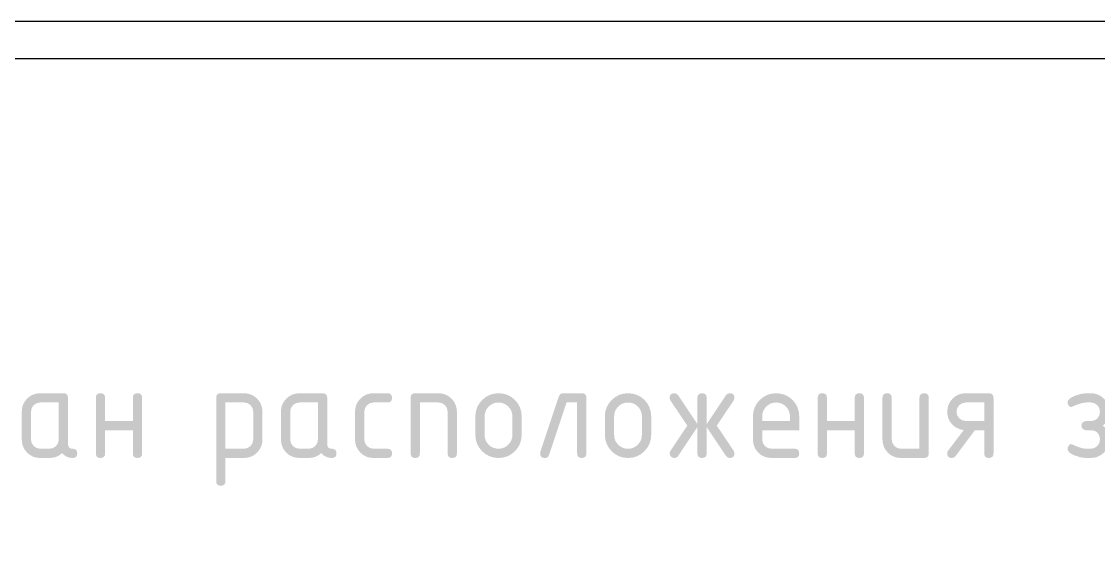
# Model space of a CAD drawing. Header units: millimetres. Extents: x 0 to 420, y 0 to 297.
# Drawn here: x 173.3 to 223.3, y 272.7 to 296.9 of the extents above; entities that cross this region are included whole.
import ezdxf

# ---------------------------------------------------------------- set-up
doc = ezdxf.new("R2010")
doc.units = ezdxf.units.MM
doc.layers.get('0').update_dxf_attribs({"linetype": 'CONTINUOUS'})

msp = doc.modelspace()

# ---------------------------------------------------------------- hatches: boundary and pattern name
at = {"true_color": 0x000007}
h = msp.add_hatch(color=0, dxfattribs=at)
h.paths.add_polyline_path([(175.051228, 279.226917), (174.191883, 279.226917), (174.026036, 279.195498), (173.887061, 279.10124), (173.793079, 278.962334), (173.761935, 278.796969), (173.761935, 277.507677), (173.793492, 277.343966), (173.888715, 277.20506), (174.028103, 277.109837), (174.191883, 277.07828), (174.621831, 277.07828), (174.78692, 277.109424), (174.925551, 277.203406), (175.019808, 277.341899), (175.051228, 277.507677)], flags=0)
h.paths.add_polyline_path([(175.910572, 276.863306), (175.897145, 276.769255), (175.856898, 276.702076), (175.789882, 276.661768), (175.696149, 276.648332), (175.552894, 276.662509), (175.423229, 276.705107), (175.307103, 276.776231), (175.204465, 276.875984), (175.07878, 276.776231), (174.939813, 276.705107), (174.787514, 276.662509), (174.621831, 276.648332), (174.191883, 276.648332), (174.017932, 276.663852), (173.858191, 276.710482), (173.71261, 276.788324), (173.581136, 276.897482), (173.472297, 277.028946), (173.394619, 277.174467), (173.34805, 277.334044), (173.332538, 277.507677), (173.332538, 278.796969), (173.34805, 278.970602), (173.394619, 279.130179), (173.472297, 279.2757), (173.581136, 279.407165), (173.71261, 279.51609), (173.858191, 279.593958), (174.017932, 279.640716), (174.191883, 279.656314), (175.266202, 279.656314), (175.360253, 279.642887), (175.427432, 279.602639), (175.46774, 279.535624), (175.481176, 279.441891), (175.481176, 277.292703), (175.494525, 277.198738), (175.534643, 277.131748), (175.601633, 277.09163), (175.695598, 277.07828), (175.789649, 277.064844), (175.856829, 277.024537), (175.897136, 276.957357)], flags=0)
for points in [[(177.202605, 277.937625), (177.202605, 276.863306), (177.189169, 276.769255), (177.148862, 276.702076), (177.081682, 276.661768), (176.987631, 276.648332), (176.893666, 276.661768), (176.826677, 276.702076), (176.786558, 276.769255), (176.773209, 276.863306), (176.773209, 279.441891), (176.786558, 279.535624), (176.826677, 279.602639), (176.893666, 279.642887), (176.987631, 279.656314), (177.081682, 279.642887), (177.148862, 279.602639), (177.189169, 279.535624), (177.202605, 279.441891), (177.202605, 278.367573), (178.491898, 278.367573), (178.491898, 279.441891), (178.505334, 279.535624), (178.545641, 279.602639), (178.612821, 279.642887), (178.706872, 279.656314), (178.800923, 279.642887), (178.868102, 279.602639), (178.90841, 279.535624), (178.921846, 279.441891), (178.921846, 276.863306), (178.90841, 276.769255), (178.868102, 276.702076), (178.800923, 276.661768), (178.706872, 276.648332), (178.612821, 276.661768), (178.545641, 276.702076), (178.505334, 276.769255), (178.491898, 276.863306), (178.491898, 277.937625)], [(189.238283, 278.796969), (189.238283, 277.507677), (189.26984, 277.343966), (189.365063, 277.20506), (189.504451, 277.109837), (189.668231, 277.07828), (190.312602, 277.07828), (190.406653, 277.064844), (190.473832, 277.024537), (190.51414, 276.957357), (190.527576, 276.863306), (190.51414, 276.769255), (190.473832, 276.702076), (190.406653, 276.661768), (190.312602, 276.648332), (189.668231, 276.648332), (189.49428, 276.663852), (189.334539, 276.710482), (189.188958, 276.788324), (189.057485, 276.897482), (188.948646, 277.028946), (188.870967, 277.174467), (188.824398, 277.334044), (188.808887, 277.507677), (188.808887, 278.796969), (188.824398, 278.970602), (188.870967, 279.130179), (188.948646, 279.2757), (189.057485, 279.407165), (189.188958, 279.51609), (189.334539, 279.593958), (189.49428, 279.640716), (189.668231, 279.656314), (190.312602, 279.656314), (190.406653, 279.642887), (190.473832, 279.602639), (190.51414, 279.535624), (190.527576, 279.441891), (190.51414, 279.34784), (190.473832, 279.280661), (190.406653, 279.240353), (190.312602, 279.226917), (189.668231, 279.226917), (189.502384, 279.195498), (189.363409, 279.10124), (189.269427, 278.962334)], [(191.389389, 276.863306), (191.389389, 279.441891), (191.402739, 279.535624), (191.442857, 279.602639), (191.509847, 279.642887), (191.603812, 279.656314), (192.678682, 279.656314), (192.850661, 279.640613), (193.009411, 279.593544), (193.154932, 279.51516), (193.287224, 279.405511), (193.396872, 279.273529), (193.475257, 279.128112), (193.522325, 278.969259), (193.538026, 278.796969), (193.538026, 276.863306), (193.524591, 276.769255), (193.484283, 276.702076), (193.417104, 276.661768), (193.323053, 276.648332), (193.229001, 276.661768), (193.161822, 276.702076), (193.121514, 276.769255), (193.108079, 276.863306), (193.108079, 278.796969), (193.077073, 278.964401), (192.984055, 279.102894), (192.845838, 279.195911), (192.678682, 279.226917), (191.818786, 279.226917), (191.818786, 276.863306), (191.80535, 276.769255), (191.765043, 276.702076), (191.697863, 276.661768), (191.603812, 276.648332), (191.509847, 276.661768), (191.442857, 276.702076), (191.402739, 276.769255)], [(198.478213, 279.656314), (199.337558, 279.656314), (199.431609, 279.642887), (199.498788, 279.602639), (199.539096, 279.535624), (199.552531, 279.441891), (199.552531, 276.863306), (199.539096, 276.769255), (199.498788, 276.702076), (199.431609, 276.661768), (199.337558, 276.648332), (199.243506, 276.661768), (199.176327, 276.702076), (199.136019, 276.769255), (199.122584, 276.863306), (199.122584, 279.226917), (198.6309, 279.226917), (197.820613, 276.794955), (197.789392, 276.730653), (197.745303, 276.68485), (197.688296, 276.657445), (197.618317, 276.648332), (197.524352, 276.661975), (197.457362, 276.702903), (197.417244, 276.771115), (197.403894, 276.866613), (197.413265, 276.931657), (198.263239, 279.480476), (198.298379, 279.55725), (198.345921, 279.612217), (198.405866, 279.645272)], [(204.707692, 278.084248), (203.811967, 276.74259), (203.736244, 276.671897), (203.632822, 276.648332), (203.551104, 276.664111), (203.481789, 276.711722), (203.434178, 276.781106), (203.418399, 276.863306), (203.427219, 276.927316), (203.454228, 276.983471), (204.238608, 278.152599), (203.454228, 279.321175), (203.427219, 279.377399), (203.418399, 279.441891), (203.431749, 279.535624), (203.471867, 279.602639), (203.538857, 279.642887), (203.632822, 279.656314), (203.736244, 279.63275), (203.811967, 279.562056), (204.707692, 278.220949), (204.707692, 279.441891), (204.721042, 279.535624), (204.76116, 279.602639), (204.82815, 279.642887), (204.922115, 279.656314), (205.016166, 279.642887), (205.083345, 279.602639), (205.123653, 279.535624), (205.137089, 279.441891), (205.137089, 278.220949), (206.032262, 279.562056), (206.107985, 279.63275), (206.211407, 279.656314), (206.305458, 279.642887), (206.372638, 279.602639), (206.412945, 279.535624), (206.426381, 279.441891), (206.390552, 279.321175), (205.606173, 278.152599), (206.390552, 276.983471), (206.426381, 276.863306), (206.412945, 276.769255), (206.372638, 276.702076), (206.305458, 276.661768), (206.211407, 276.648332), (206.107985, 276.671897), (206.032262, 276.74259), (205.137089, 278.084248), (205.137089, 276.863306), (205.123653, 276.769255), (205.083345, 276.702076), (205.016166, 276.661768), (204.922115, 276.648332), (204.82815, 276.661768), (204.76116, 276.702076), (204.721042, 276.769255), (204.707692, 276.863306)], [(210.722469, 277.937625), (210.722469, 276.863306), (210.709033, 276.769255), (210.668725, 276.702076), (210.601546, 276.661768), (210.507495, 276.648332), (210.41353, 276.661768), (210.34654, 276.702076), (210.306422, 276.769255), (210.293072, 276.863306), (210.293072, 279.441891), (210.306422, 279.535624), (210.34654, 279.602639), (210.41353, 279.642887), (210.507495, 279.656314), (210.601546, 279.642887), (210.668725, 279.602639), (210.709033, 279.535624), (210.722469, 279.441891), (210.722469, 278.367573), (212.011761, 278.367573), (212.011761, 279.441891), (212.025197, 279.535624), (212.065505, 279.602639), (212.132684, 279.642887), (212.226735, 279.656314), (212.320786, 279.642887), (212.387966, 279.602639), (212.428273, 279.535624), (212.441709, 279.441891), (212.441709, 276.863306), (212.428273, 276.769255), (212.387966, 276.702076), (212.320786, 276.661768), (212.226735, 276.648332), (212.132684, 276.661768), (212.065505, 276.702076), (212.025197, 276.769255), (212.011761, 276.863306), (212.011761, 277.937625)], [(215.448962, 279.441891), (215.448962, 276.863306), (215.435526, 276.769255), (215.395218, 276.702076), (215.328039, 276.661768), (215.233988, 276.648332), (214.159669, 276.648332), (213.985718, 276.663852), (213.825977, 276.710482), (213.680396, 276.788324), (213.548923, 276.897482), (213.440083, 277.028946), (213.362405, 277.174467), (213.315836, 277.334044), (213.300324, 277.507677), (213.300324, 279.441891), (213.313674, 279.535624), (213.353792, 279.602639), (213.420782, 279.642887), (213.514747, 279.656314), (213.608798, 279.642887), (213.675978, 279.602639), (213.716285, 279.535624), (213.729721, 279.441891), (213.729721, 277.507677), (213.761278, 277.343966), (213.856501, 277.20506), (213.995889, 277.109837), (214.159669, 277.07828), (215.019014, 277.07828), (215.019014, 279.441891), (215.03245, 279.535624), (215.072757, 279.602639), (215.139937, 279.642887), (215.233988, 279.656314), (215.328039, 279.642887), (215.395218, 279.602639), (215.435526, 279.535624)], [(223.399047, 277.507677), (223.370591, 277.687511), (223.285497, 277.823523), (223.172705, 277.900004), (223.031387, 277.934317), (222.754677, 277.937625), (222.665862, 277.957951), (222.601439, 277.999361), (222.555068, 278.068332), (222.539703, 278.152599), (222.555481, 278.23659), (222.603093, 278.306939), (222.687842, 278.354344), (222.816413, 278.370329), (222.881456, 278.370329), (222.949807, 278.367573), (223.052454, 278.375238), (223.142181, 278.398303), (223.219093, 278.436871), (223.283292, 278.491045), (223.370109, 278.629124), (223.399047, 278.796969), (223.368042, 278.964401), (223.275024, 279.102894), (223.136807, 279.195911), (222.969651, 279.226917), (222.754677, 279.226917), (222.554586, 279.199632), (222.313153, 279.117777), (222.19894, 279.070028), (222.118368, 279.035921), (222.071385, 279.015457), (222.057941, 279.008636), (221.996756, 279.028135), (221.943839, 279.086909), (221.90739, 279.163252), (221.895332, 279.236288), (221.91726, 279.318979), (221.983113, 279.397587), (222.092994, 279.472165), (222.247007, 279.542764), (222.520272, 279.627858), (222.754677, 279.656314), (222.969651, 279.656314), (223.142973, 279.640716), (223.302447, 279.593958), (223.448071, 279.51609), (223.579846, 279.407165), (223.688771, 279.2757), (223.766639, 279.130179), (223.813398, 278.970602), (223.828995, 278.796969), (223.810409, 278.584355), (223.754719, 278.406158), (223.662029, 278.262273), (223.532442, 278.152599), (223.662029, 278.040047), (223.754719, 277.895043), (223.810409, 277.717587), (223.828995, 277.507677), (223.813398, 277.334044), (223.766639, 277.174467), (223.688771, 277.028946), (223.579846, 276.897482), (223.448071, 276.788324), (223.302447, 276.710482), (223.142973, 276.663852), (222.969651, 276.648332), (222.754677, 276.648332), (222.514485, 276.676031), (222.2437, 276.759126), (222.091134, 276.827133), (221.982286, 276.90134), (221.917053, 276.981749), (221.895332, 277.068358), (221.90739, 277.141394), (221.943839, 277.217738), (221.997583, 277.276304), (222.061248, 277.29601), (222.081307, 277.289189), (222.131597, 277.268725), (222.212169, 277.234619), (222.323075, 277.18687), (222.557066, 277.10529), (222.754677, 277.07828), (222.969651, 277.07828), (223.135015, 277.109424), (223.273922, 277.203406), (223.367697, 277.341899)]]:
    msp.add_hatch(color=0, dxfattribs=at).paths.add_polyline_path(points, flags=0)
h = msp.add_hatch(color=0, dxfattribs=at)
h.paths.add_polyline_path([(182.360964, 279.441891), (182.374314, 279.535624), (182.414432, 279.602639), (182.481422, 279.642887), (182.575387, 279.656314), (183.650256, 279.656314), (183.823579, 279.640716), (183.983053, 279.593958), (184.128677, 279.51609), (184.260452, 279.407165), (184.369377, 279.2757), (184.447245, 279.130179), (184.494003, 278.970602), (184.509601, 278.796969), (184.509601, 277.507677), (184.494003, 277.335388), (184.447245, 277.176534), (184.369377, 277.031117), (184.260452, 276.899135), (184.128677, 276.789254), (183.983053, 276.710895), (183.823579, 276.663956), (183.650256, 276.648332), (182.790361, 276.648332), (182.790361, 275.574014), (182.776925, 275.479963), (182.736617, 275.412783), (182.669438, 275.372476), (182.575387, 275.35904), (182.481422, 275.372476), (182.414432, 275.412783), (182.374314, 275.479963), (182.360964, 275.574014)], flags=0)
h.paths.add_polyline_path([(182.790361, 279.226917), (182.790361, 277.07828), (183.650256, 277.07828), (183.815345, 277.109424), (183.953976, 277.203406), (184.048234, 277.341899), (184.079653, 277.507677), (184.079653, 278.796969), (184.048647, 278.964401), (183.95563, 279.102894), (183.817412, 279.195911), (183.650256, 279.226917)], flags=0)
h = msp.add_hatch(color=0, dxfattribs=at)
h.paths.add_polyline_path([(187.086906, 279.226917), (186.227561, 279.226917), (186.061714, 279.195498), (185.922739, 279.10124), (185.828757, 278.962334), (185.797613, 278.796969), (185.797613, 277.507677), (185.82917, 277.343966), (185.924393, 277.20506), (186.063781, 277.109837), (186.227561, 277.07828), (186.657509, 277.07828), (186.822598, 277.109424), (186.961229, 277.203406), (187.055486, 277.341899), (187.086906, 277.507677)], flags=0)
h.paths.add_polyline_path([(187.94625, 276.863306), (187.932823, 276.769255), (187.892576, 276.702076), (187.82556, 276.661768), (187.731827, 276.648332), (187.588572, 276.662509), (187.458907, 276.705107), (187.342781, 276.776231), (187.240143, 276.875984), (187.114458, 276.776231), (186.975491, 276.705107), (186.823192, 276.662509), (186.657509, 276.648332), (186.227561, 276.648332), (186.053609, 276.663852), (185.893869, 276.710482), (185.748288, 276.788324), (185.616814, 276.897482), (185.507975, 277.028946), (185.430297, 277.174467), (185.383728, 277.334044), (185.368216, 277.507677), (185.368216, 278.796969), (185.383728, 278.970602), (185.430297, 279.130179), (185.507975, 279.2757), (185.616814, 279.407165), (185.748288, 279.51609), (185.893869, 279.593958), (186.053609, 279.640716), (186.227561, 279.656314), (187.30188, 279.656314), (187.395931, 279.642887), (187.46311, 279.602639), (187.503418, 279.535624), (187.516854, 279.441891), (187.516854, 277.292703), (187.530203, 277.198738), (187.570321, 277.131748), (187.637311, 277.09163), (187.731276, 277.07828), (187.825327, 277.064844), (187.892507, 277.024537), (187.932814, 276.957357)], flags=0)
h = msp.add_hatch(color=0, dxfattribs=at)
h.paths.add_polyline_path([(194.396642, 277.722651), (194.396642, 278.581995), (194.416279, 278.796651), (194.47519, 278.994925), (194.573375, 279.176765), (194.710835, 279.342121), (194.876113, 279.479581), (195.057825, 279.577766), (195.256073, 279.636677), (195.47096, 279.656314), (195.688303, 279.636884), (195.888024, 279.578593), (196.070071, 279.481441), (196.234394, 279.345429), (196.370406, 279.181106), (196.467558, 278.999059), (196.525849, 278.799338), (196.545279, 278.581995), (196.545279, 277.722651), (196.525642, 277.507763), (196.466731, 277.309515), (196.368546, 277.127803), (196.231086, 276.962525), (196.06573, 276.825066), (195.88389, 276.72688), (195.685616, 276.667969), (195.47096, 276.648332), (195.256073, 276.667969), (195.057825, 276.72688), (194.876113, 276.825066), (194.710835, 276.962525), (194.573375, 277.127803), (194.47519, 277.309515), (194.416279, 277.507763)], flags=0)
h.paths.add_polyline_path([(196.115331, 277.722651), (196.115331, 278.581995), (196.103463, 278.710661), (196.067927, 278.82956), (196.008826, 278.93864), (195.926264, 279.03785), (195.827063, 279.120412), (195.718043, 279.179513), (195.599307, 279.215049), (195.47096, 279.226917), (195.341976, 279.215049), (195.222914, 279.179513), (195.113773, 279.120412), (195.014554, 279.03785), (194.932079, 278.93864), (194.873167, 278.82956), (194.837821, 278.710661), (194.826039, 278.581995), (194.826039, 277.722651), (194.837717, 277.592642), (194.872754, 277.473019), (194.931148, 277.363835), (195.012901, 277.265142), (195.111602, 277.18339), (195.220846, 277.124996), (195.340632, 277.089959), (195.47096, 277.07828), (195.599307, 277.090062), (195.718043, 277.125409), (195.827063, 277.18432), (195.926264, 277.266796), (196.008826, 277.366006), (196.067927, 277.475086), (196.103463, 277.593985)], flags=0)
h = msp.add_hatch(color=0, dxfattribs=at)
h.paths.add_polyline_path([(200.411147, 277.722651), (200.411147, 278.581995), (200.430784, 278.796651), (200.489695, 278.994925), (200.58788, 279.176765), (200.72534, 279.342121), (200.890618, 279.479581), (201.07233, 279.577766), (201.270578, 279.636677), (201.485465, 279.656314), (201.702808, 279.636884), (201.902529, 279.578593), (202.084576, 279.481441), (202.248899, 279.345429), (202.384911, 279.181106), (202.482063, 278.999059), (202.540354, 278.799338), (202.559784, 278.581995), (202.559784, 277.722651), (202.540147, 277.507763), (202.481236, 277.309515), (202.383051, 277.127803), (202.245591, 276.962525), (202.080235, 276.825066), (201.898395, 276.72688), (201.700121, 276.667969), (201.485465, 276.648332), (201.270578, 276.667969), (201.07233, 276.72688), (200.890618, 276.825066), (200.72534, 276.962525), (200.58788, 277.127803), (200.489695, 277.309515), (200.430784, 277.507763)], flags=0)
h.paths.add_polyline_path([(202.129836, 277.722651), (202.129836, 278.581995), (202.117968, 278.710661), (202.082432, 278.82956), (202.023331, 278.93864), (201.940769, 279.03785), (201.841568, 279.120412), (201.732548, 279.179513), (201.613812, 279.215049), (201.485465, 279.226917), (201.356481, 279.215049), (201.237419, 279.179513), (201.128278, 279.120412), (201.029059, 279.03785), (200.946584, 278.93864), (200.887672, 278.82956), (200.852326, 278.710661), (200.840544, 278.581995), (200.840544, 277.722651), (200.852222, 277.592642), (200.887259, 277.473019), (200.945653, 277.363835), (201.027406, 277.265142), (201.126108, 277.18339), (201.235351, 277.124996), (201.355137, 277.089959), (201.485465, 277.07828), (201.613812, 277.090062), (201.732548, 277.125409), (201.841568, 277.18432), (201.940769, 277.266796), (202.023331, 277.366006), (202.082432, 277.475086), (202.117968, 277.593985)], flags=0)
h = msp.add_hatch(color=0, dxfattribs=at)
h.paths.add_polyline_path([(208.360138, 279.226917), (208.231154, 279.215049), (208.112091, 279.179513), (208.00295, 279.120412), (207.903732, 279.03785), (207.821256, 278.93864), (207.762345, 278.82956), (207.726998, 278.710661), (207.715216, 278.581995), (207.715216, 278.367573), (209.004509, 278.367573), (209.004509, 278.581995), (208.99264, 278.710661), (208.957104, 278.82956), (208.898004, 278.93864), (208.815442, 279.03785), (208.71624, 279.120412), (208.60722, 279.179513), (208.488485, 279.215049)], flags=0)
h.paths.add_polyline_path([(207.715216, 277.937625), (207.715216, 277.507677), (207.746773, 277.343966), (207.841996, 277.20506), (207.981384, 277.109837), (208.145164, 277.07828), (209.219483, 277.07828), (209.313534, 277.064844), (209.380713, 277.024537), (209.421021, 276.957357), (209.434457, 276.863306), (209.421021, 276.769255), (209.380713, 276.702076), (209.313534, 276.661768), (209.219483, 276.648332), (208.145164, 276.648332), (207.971213, 276.663852), (207.811472, 276.710482), (207.665891, 276.788324), (207.534418, 276.897482), (207.425578, 277.028946), (207.3479, 277.174467), (207.301331, 277.334044), (207.285819, 277.507677), (207.285819, 278.581995), (207.305456, 278.796651), (207.364368, 278.994925), (207.462553, 279.176765), (207.600012, 279.342121), (207.765291, 279.479581), (207.947002, 279.577766), (208.14525, 279.636677), (208.360138, 279.656314), (208.57748, 279.636884), (208.777201, 279.578593), (208.959249, 279.481441), (209.123571, 279.345429), (209.259584, 279.181106), (209.356735, 278.999059), (209.415026, 278.799338), (209.434457, 278.581995), (209.434457, 277.937625)], flags=0)
h = msp.add_hatch(color=0, dxfattribs=at)
h.paths.add_polyline_path([(217.072664, 277.944239), (216.913707, 277.976287), (216.76922, 278.033605), (216.639202, 278.116244), (216.523653, 278.224257), (216.428965, 278.350252), (216.361458, 278.487669), (216.32103, 278.636557), (216.307577, 278.796969), (216.323088, 278.970602), (216.369658, 279.130179), (216.447336, 279.2757), (216.556175, 279.407165), (216.687648, 279.51609), (216.83323, 279.593958), (216.99297, 279.640716), (217.166922, 279.656314), (218.24124, 279.656314), (218.335291, 279.642887), (218.402471, 279.602639), (218.442778, 279.535624), (218.456214, 279.441891), (218.456214, 276.863306), (218.442778, 276.769255), (218.402471, 276.702076), (218.335291, 276.661768), (218.24124, 276.648332), (218.147189, 276.661768), (218.08001, 276.702076), (218.039702, 276.769255), (218.026266, 276.863306), (218.026266, 277.937625), (217.590255, 277.937625), (216.69453, 276.735975), (216.618807, 276.670243), (216.522, 276.648332), (216.428035, 276.661768), (216.361045, 276.702076), (216.320927, 276.769255), (216.307577, 276.863306), (216.317981, 276.933104), (216.349469, 276.993393)], flags=0)
h.paths.add_polyline_path([(216.736974, 278.796969), (216.768531, 278.633258), (216.863753, 278.494352), (217.003142, 278.39913), (217.166922, 278.367573), (218.026266, 278.367573), (218.026266, 279.226917), (217.166922, 279.226917), (217.001075, 279.195498), (216.862099, 279.10124), (216.768117, 278.962334)], flags=0)

# ---------------------------------------------------------------- linework, layer by layer
at = {"color": 0, "true_color": 0x000007}
for points in [[(0.211668, 0), (420.073667, 0), (420.073667, 296.925999), (0.211668, 296.925999)], [(7.239002, 1.735667), (418.338, 1.735667), (418.338, 295.190332), (7.239002, 295.190332)]]:
    msp.add_lwpolyline(points, close=True, dxfattribs=at)

doc.saveas('drawing.dxf')
